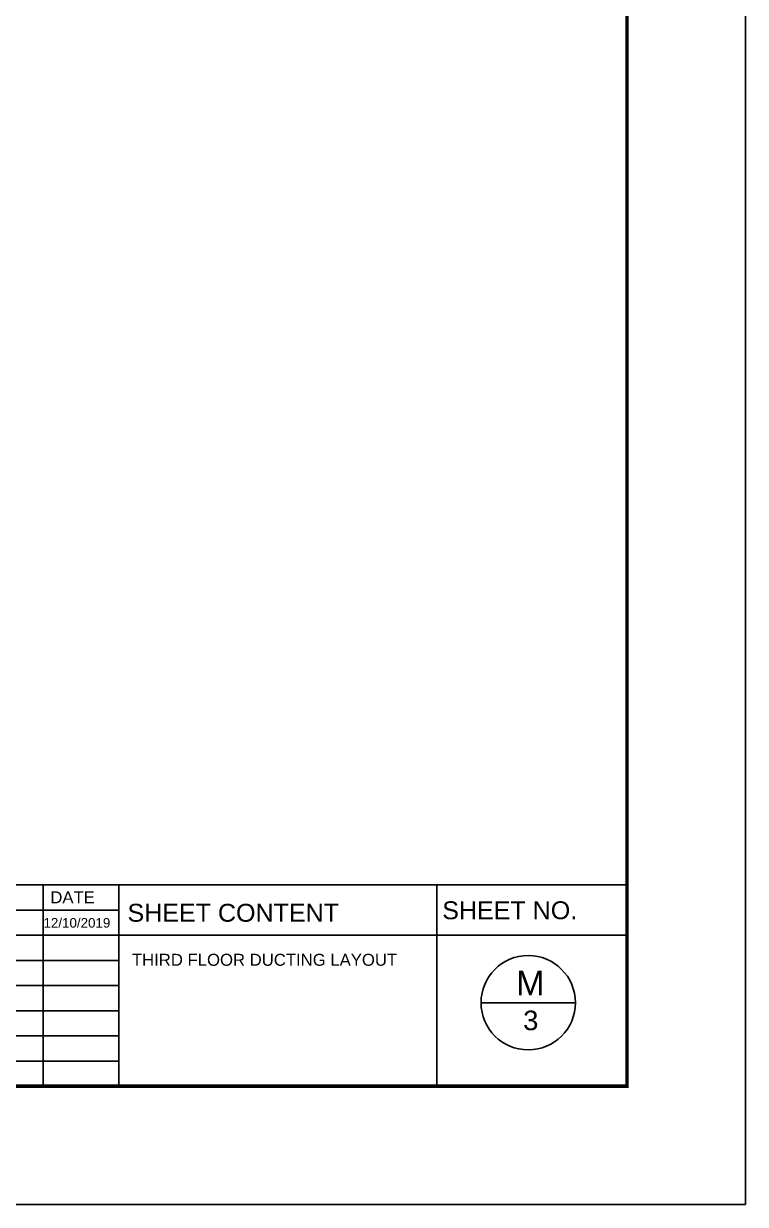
# Model space of a CAD drawing. Header units: millimetres. Extents: x 3 to 421, y 1 to 233.
# Drawn here: x 402.26 to 420.62, y 90.1 to 120.14 of the extents above; entities that cross this region are included whole.
import ezdxf

# ---------------------------------------------------------------- set-up
doc = ezdxf.new("R2010")
doc.units = ezdxf.units.MM
doc.header["$MEASUREMENT"] = 0
for name, color, linetype in [('.1', 1, 'Continuous'), ('SHEET', 3, 'Continuous'), ('text', 7, 'Continuous')]:
    doc.layers.add(name, color=color, linetype=linetype)
doc.layers.add('WALL', color=4, linetype='Continuous', lineweight=30)
doc.styles.add('arial', font='arial.ttf')

msp = doc.modelspace()

# ---------------------------------------------------------------- linework, layer by layer
at = {"layer": '.1', "color": 0}
for p, q in [((420.621, 90.097), (420.621, 160.492)), ((321.345, 90.097), (420.621, 90.097))]:
    msp.add_line(p, q, dxfattribs=at)
at = {"layer": 'SHEET', "color": 1}
for p, q in [((327.362, 98.226), (417.613, 98.226)), ((402.761, 98.226), (402.761, 93.105)), ((404.681, 98.226), (404.681, 93.105)), ((412.776, 98.226), (412.776, 93.105)), ((398.02, 97.585), (404.681, 97.585)), ((395.616, 96.945), (406.377, 96.945)), ((403.015, 96.945), (417.613, 96.945)), ((395.616, 96.305), (404.681, 96.305)), ((398.02, 95.665), (404.681, 95.665)), ((395.616, 95.025), (404.681, 95.025)), ((413.897, 95.229), (416.297, 95.229)), ((398.02, 94.385), (404.681, 94.385)), ((395.616, 93.745), (404.681, 93.745))]:
    msp.add_line(p, q, dxfattribs=at)
msp.add_circle((415.097, 95.229), 1.2, dxfattribs=at)
at = {"layer": 'WALL', "color": 1, "linetype": 'Continuous', "const_width": 0.0853}
msp.add_lwpolyline([(327.362, 93.105), (417.613, 93.105), (417.613, 157.484), (327.362, 157.484)], close=True, dxfattribs=at)

# ---------------------------------------------------------------- texts
at = {"layer": 'SHEET', "color": 1, "style": 'arial'}
for s, height, p in [('M', 0.624, (414.787, 95.416)), ('3', 0.499, (414.968, 94.529))]:
    msp.add_text(s, height=height, dxfattribs=at).set_placement(p)
at = {"layer": 'text', "style": 'arial'}
for s, height, p in [('DATE', 0.304, (402.94, 97.759)), ('SHEET CONTENT', 0.45603, (404.903, 97.289)), ('SHEET NO.', 0.456, (412.91, 97.353)), ('12/10/2019', 0.2432, (402.766, 97.139)), ('THIRD FLOOR DUCTING LAYOUT', 0.30402, (405.015, 96.169))]:
    msp.add_text(s, height=height, dxfattribs=at).set_placement(p)

doc.saveas('drawing.dxf')
